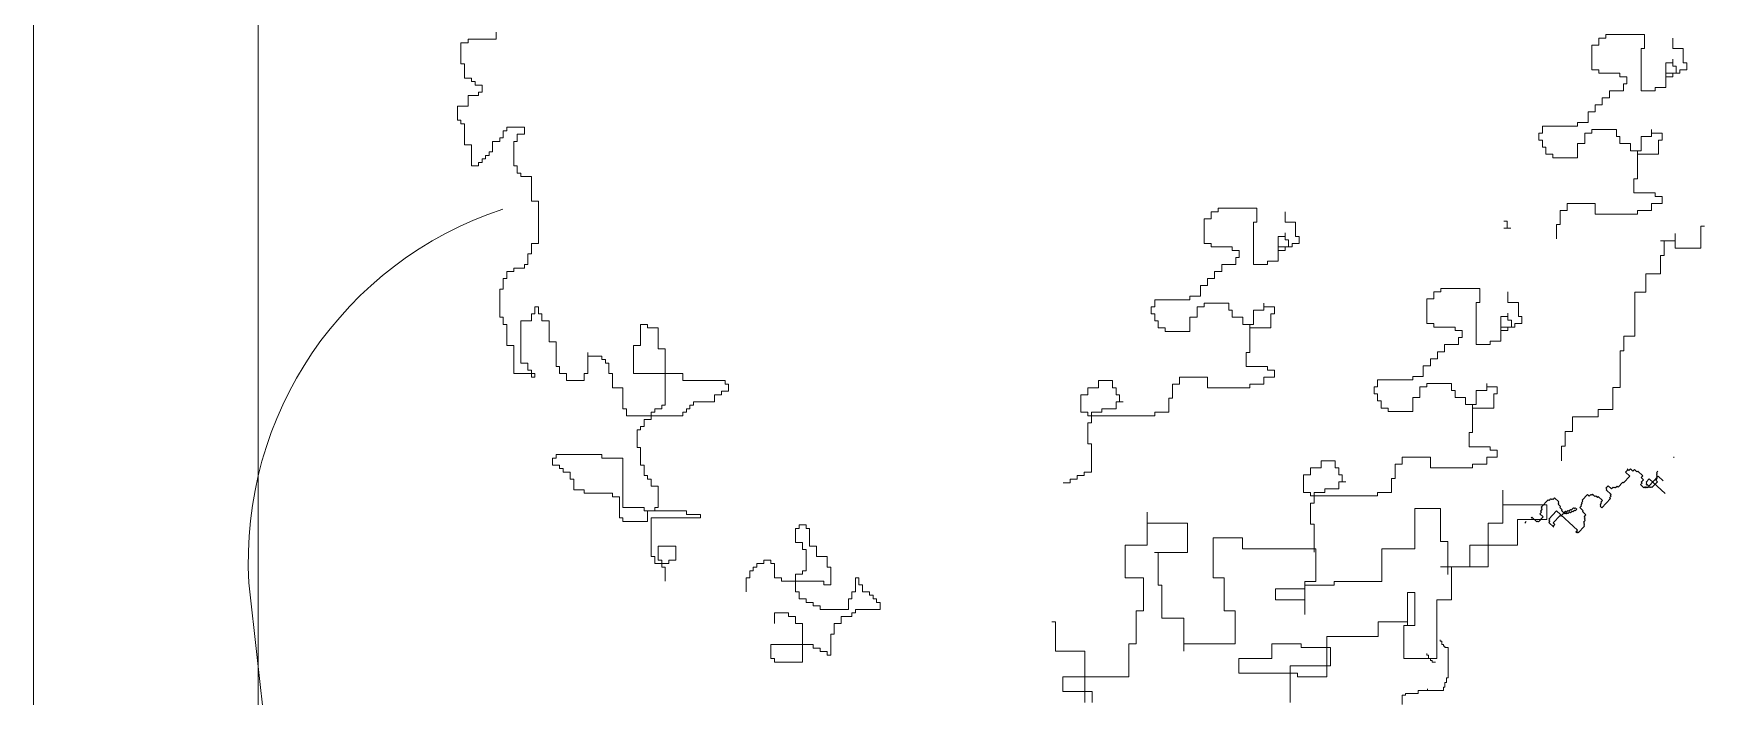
# Model space of a CAD drawing. Header units: millimetres. Extents: x 485872 to 486142, y -52344 to -52207.
# Drawn here: x 486102.0389 to 486102.4478, y -52326.6932 to -52326.531 of the extents above; entities that cross this region are included whole.
import ezdxf

# ---------------------------------------------------------------- set-up
doc = ezdxf.new("R2010")
doc.units = ezdxf.units.MM
doc.header["$LTSCALE"] = 15
doc.linetypes.add('DASHDOTX2', pattern=[50.8, 25.4, -12.7, 0, -12.7])
doc.layers.add('JJ2', color=3, linetype='Continuous')

# ---------------------------------------------------------------- blocks, each defined once
blk = doc.blocks.new('sf')
at = {"color": 84, "lineweight": 5}
for p, q in [((17592.56, 471762.09), (17592.56, 471771.94)), ((17592.56, 471771.94), (17595.85, 471771.94)), ((17595.85, 471773.59), (17609.01, 471773.59)), ((17595.85, 471771.94), (17595.85, 471773.59)), ((17609.01, 471773.59), (17609.01, 471776.87)), ((18123.85, 471774.16), (18123.85, 471770.87)), ((18127.14, 471774.16), (18123.85, 471774.16)), ((18127.14, 471775.8), (18127.14, 471774.16)), ((18145.23, 471775.8), (18127.14, 471775.8)), ((18145.23, 471769.23), (18145.23, 471775.8)), ((18158.39, 471774.16), (18158.39, 471769.23)), ((18120.56, 471770.87), (18120.56, 471759.37)), ((18123.85, 471770.87), (18120.56, 471770.87)), ((18143.59, 471749.51), (18143.59, 471769.23)), ((18143.59, 471769.23), (18145.23, 471769.23)), ((18158.39, 471769.23), (18163.32, 471769.23)), ((18158.39, 471764.3), (18158.39, 471761.01)), ((18158.39, 471762.65), (18158.39, 471764.3)), ((18163.32, 471769.23), (18163.32, 471762.65)), ((17594.21, 471762.09), (17592.56, 471762.09)), ((17594.21, 471755.51), (17594.21, 471762.09)), ((18120.56, 471759.37), (18123.85, 471759.37)), ((18123.85, 471759.37), (18123.85, 471757.72)), ((18123.85, 471757.72), (18133.72, 471757.72)), ((18133.72, 471757.72), (18133.72, 471756.08)), ((18155.1, 471762.65), (18158.39, 471762.65)), ((18155.1, 471756.08), (18155.1, 471762.65)), ((18155.1, 471757.72), (18155.1, 471751.15)), ((18160.03, 471757.72), (18155.1, 471757.72)), ((18158.39, 471761.01), (18160.03, 471761.01)), ((18158.39, 471757.72), (18158.39, 471756.08)), ((18161.67, 471757.72), (18158.39, 471757.72)), ((18160.03, 471761.01), (18160.03, 471757.72)), ((18161.67, 471759.37), (18161.67, 471757.72)), ((18164.96, 471759.37), (18161.67, 471759.37)), ((18163.32, 471762.65), (18164.96, 471762.65)), ((18164.96, 471762.65), (18164.96, 471759.37)), ((17597.5, 471755.51), (17594.21, 471755.51)), ((17597.5, 471753.87), (17597.5, 471755.51)), ((17599.14, 471753.87), (17597.5, 471753.87)), ((17599.14, 471752.23), (17599.14, 471753.87)), ((17602.43, 471752.23), (17599.14, 471752.23)), ((17600.78, 471747.3), (17600.78, 471748.94)), ((17600.78, 471748.94), (17602.43, 471748.94)), ((17602.43, 471748.94), (17602.43, 471752.23)), ((18128.79, 471749.51), (18128.79, 471746.22)), ((18135.36, 471749.51), (18128.79, 471749.51)), ((18133.72, 471756.08), (18137.01, 471756.08)), ((18135.36, 471752.79), (18135.36, 471749.51)), ((18137.01, 471752.79), (18135.36, 471752.79)), ((18137.01, 471756.08), (18137.01, 471752.79)), ((18150.16, 471749.51), (18143.59, 471749.51)), ((18150.16, 471751.15), (18150.16, 471749.51)), ((18155.1, 471751.15), (18150.16, 471751.15)), ((18158.39, 471756.08), (18155.1, 471756.08)), ((17590.92, 471735.8), (17590.92, 471742.37)), ((17590.92, 471742.37), (17595.85, 471742.37)), ((17595.85, 471747.3), (17600.78, 471747.3)), ((17595.85, 471742.37), (17595.85, 471747.3)), ((18122.21, 471742.94), (18122.21, 471739.65)), ((18125.5, 471742.94), (18122.21, 471742.94)), ((18125.5, 471746.22), (18125.5, 471742.94)), ((18128.79, 471746.22), (18125.5, 471746.22)), ((17592.56, 471735.8), (17590.92, 471735.8)), ((17592.56, 471734.15), (17592.56, 471735.8)), ((17594.21, 471734.15), (17592.56, 471734.15)), ((17594.21, 471724.29), (17594.21, 471734.15)), ((18097.54, 471733.08), (18097.54, 471729.79)), ((18113.99, 471733.08), (18097.54, 471733.08)), ((18113.99, 471734.72), (18113.99, 471733.08)), ((18118.92, 471734.72), (18113.99, 471734.72)), ((18118.92, 471739.65), (18118.92, 471734.72)), ((18122.21, 471739.65), (18118.92, 471739.65)), ((17610.65, 471725.94), (17607.36, 471725.94)), ((17607.36, 471725.94), (17607.36, 471721.01)), ((17612.3, 471727.58), (17610.65, 471727.58)), ((17610.65, 471727.58), (17610.65, 471725.94)), ((17613.94, 471730.87), (17612.3, 471730.87)), ((17612.3, 471730.87), (17612.3, 471727.58)), ((17622.16, 471732.51), (17613.94, 471732.51)), ((17613.94, 471732.51), (17613.94, 471730.87)), ((17617.23, 471714.44), (17617.23, 471725.94)), ((17617.23, 471725.94), (17618.87, 471725.94)), ((17618.87, 471725.94), (17618.87, 471729.22)), ((17618.87, 471729.22), (17622.16, 471729.22)), ((17622.16, 471729.22), (17622.16, 471732.51)), ((18095.9, 471729.79), (18095.9, 471726.5)), ((18097.54, 471729.79), (18095.9, 471729.79)), ((18095.9, 471726.5), (18097.54, 471726.5)), ((18097.54, 471726.5), (18097.54, 471723.22)), ((18117.27, 471729.79), (18120.56, 471729.79)), ((18117.27, 471724.86), (18117.27, 471729.79)), ((18120.56, 471731.43), (18132.07, 471731.43)), ((18120.56, 471729.79), (18120.56, 471731.43)), ((18132.07, 471731.43), (18132.07, 471728.15)), ((18132.07, 471728.15), (18133.72, 471728.15)), ((18133.72, 471728.15), (18133.72, 471724.86)), ((18143.59, 471728.15), (18143.59, 471721.58)), ((18148.52, 471728.15), (18143.59, 471728.15)), ((18148.52, 471731.43), (18148.52, 471728.15)), ((18148.52, 471729.79), (18148.52, 471731.43)), ((18153.45, 471729.79), (18148.52, 471729.79)), ((18151.81, 471726.5), (18153.45, 471726.5)), ((18151.81, 471719.93), (18151.81, 471726.5)), ((18153.45, 471726.5), (18153.45, 471729.79)), ((17597.5, 471724.29), (17594.21, 471724.29)), ((17597.5, 471714.44), (17597.5, 471724.29)), ((17604.07, 471717.72), (17602.43, 471717.72)), ((17602.43, 471717.72), (17602.43, 471716.08)), ((17605.72, 471719.36), (17604.07, 471719.36)), ((17604.07, 471719.36), (17604.07, 471717.72)), ((17607.36, 471721.01), (17605.72, 471721.01)), ((17605.72, 471721.01), (17605.72, 471719.36)), ((18097.54, 471723.22), (18099.19, 471723.22)), ((18099.19, 471723.22), (18099.19, 471719.93)), ((18099.19, 471719.93), (18102.47, 471719.93)), ((18102.47, 471719.93), (18102.47, 471718.29)), ((18102.47, 471718.29), (18113.99, 471718.29)), ((18113.99, 471724.86), (18117.27, 471724.86)), ((18113.99, 471718.29), (18113.99, 471724.86)), ((18133.72, 471724.86), (18138.65, 471724.86)), ((18138.65, 471724.86), (18138.65, 471721.58)), ((18138.65, 471721.58), (18141.94, 471721.58)), ((18141.94, 471721.58), (18141.94, 471708.43)), ((18143.59, 471721.58), (18141.94, 471721.58)), ((18141.94, 471721.58), (18141.94, 471719.93)), ((18141.94, 471719.93), (18151.81, 471719.93)), ((17600.78, 471714.44), (17597.5, 471714.44)), ((17602.43, 471716.08), (17600.78, 471716.08)), ((17600.78, 471716.08), (17600.78, 471714.44)), ((17618.87, 471714.44), (17617.23, 471714.44)), ((17618.87, 471711.15), (17618.87, 471714.44)), ((17620.52, 471711.15), (17618.87, 471711.15)), ((17620.52, 471709.51), (17620.52, 471711.15)), ((17625.45, 471709.51), (17620.52, 471709.51)), ((17625.45, 471698), (17625.45, 471709.51)), ((18140.3, 471708.43), (18140.3, 471701.86)), ((18141.94, 471708.43), (18140.3, 471708.43)), ((18140.3, 471701.86), (18150.16, 471701.86)), ((18150.16, 471701.86), (18150.16, 471700.22)), ((17628.74, 471698), (17625.45, 471698)), ((17628.74, 471678.29), (17628.74, 471698)), ((17964.21, 471694.72), (17946.12, 471694.72)), ((17946.12, 471694.72), (17946.12, 471693.07)), ((17964.21, 471688.15), (17964.21, 471694.72)), ((18109.05, 471696.93), (18109.05, 471693.64)), ((18122.21, 471696.93), (18109.05, 471696.93)), ((18122.21, 471692), (18122.21, 471696.93)), ((18148.52, 471696.93), (18148.52, 471693.64)), ((18153.45, 471696.93), (18148.52, 471696.93)), ((18150.16, 471700.22), (18153.45, 471700.22)), ((18153.45, 471700.22), (18153.45, 471696.93)), ((17942.83, 471689.79), (17939.54, 471689.79)), ((17939.54, 471689.79), (17939.54, 471678.29)), ((17946.12, 471693.07), (17942.83, 471693.07)), ((17942.83, 471693.07), (17942.83, 471689.79)), ((17962.57, 471688.15), (17964.21, 471688.15)), ((17962.57, 471668.43), (17962.57, 471688.15)), ((17977.37, 471693.07), (17977.37, 471688.15)), ((17977.37, 471688.15), (17982.3, 471688.15)), ((17982.3, 471688.15), (17982.3, 471681.57)), ((18079.45, 471688.71), (18081.1, 471688.71)), ((18081.1, 471688.71), (18081.1, 471685.43)), ((18104.12, 471687.07), (18104.12, 471680.5)), ((18105.76, 471687.07), (18104.12, 471687.07)), ((18109.05, 471693.64), (18105.76, 471693.64)), ((18105.76, 471693.64), (18105.76, 471687.07)), ((18141.94, 471692), (18122.21, 471692)), ((18141.94, 471693.64), (18141.94, 471692)), ((18148.52, 471693.64), (18141.94, 471693.64)), ((18171.55, 471676.03), (18171.55, 471686.29)), ((18171.55, 471686.29), (18173.26, 471686.29)), ((17625.45, 471678.29), (17628.74, 471678.29)), ((17625.45, 471673.36), (17625.45, 471678.29)), ((17939.54, 471678.29), (17942.83, 471678.29)), ((17942.83, 471678.29), (17942.83, 471676.64)), ((17974.08, 471675), (17974.08, 471681.57)), ((17974.08, 471681.57), (17977.37, 471681.57)), ((17977.37, 471681.57), (17977.37, 471683.22)), ((17977.37, 471683.22), (17977.37, 471679.93)), ((17977.37, 471679.93), (17979.01, 471679.93)), ((17979.01, 471679.93), (17979.01, 471676.64)), ((17983.94, 471678.29), (17980.66, 471678.29)), ((17980.66, 471678.29), (17980.66, 471676.64)), ((17982.3, 471681.57), (17983.94, 471681.57)), ((17983.94, 471681.57), (17983.94, 471678.29)), ((18082.74, 471685.43), (18079.45, 471685.43)), ((18081.1, 471685.43), (18082.74, 471685.43)), ((18154.43, 471679.45), (18152.72, 471679.45)), ((18152.72, 471679.45), (18159.57, 471679.45)), ((18154.43, 471672.61), (18154.43, 471679.45)), ((18159.57, 471679.45), (18159.57, 471682.87)), ((18159.57, 471682.87), (18159.57, 471676.03)), ((17623.81, 471668.43), (17623.81, 471673.36)), ((17623.81, 471673.36), (17625.45, 471673.36)), ((17942.83, 471676.64), (17952.7, 471676.64)), ((17952.7, 471676.64), (17952.7, 471675)), ((17952.7, 471675), (17955.99, 471675)), ((17955.99, 471671.71), (17954.34, 471671.71)), ((17954.34, 471671.71), (17954.34, 471668.43)), ((17955.99, 471675), (17955.99, 471671.71)), ((17979.01, 471676.64), (17974.08, 471676.64)), ((17974.08, 471676.64), (17974.08, 471670.07)), ((17977.37, 471675), (17974.08, 471675)), ((17980.66, 471676.64), (17977.37, 471676.64)), ((17977.37, 471676.64), (17977.37, 471675)), ((18152.72, 471664.05), (18152.72, 471672.61)), ((18152.72, 471672.61), (18154.43, 471672.61)), ((18159.57, 471676.03), (18171.55, 471676.03)), ((17613.94, 471661.86), (17613.94, 471665.14)), ((17613.94, 471665.14), (17617.23, 471665.14)), ((17617.23, 471665.14), (17617.23, 471666.78)), ((17617.23, 471666.78), (17622.16, 471666.78)), ((17622.16, 471666.78), (17622.16, 471668.43)), ((17622.16, 471668.43), (17623.81, 471668.43)), ((17947.77, 471665.14), (17944.48, 471665.14)), ((17944.48, 471665.14), (17944.48, 471661.86)), ((17954.34, 471668.43), (17947.77, 471668.43)), ((17947.77, 471668.43), (17947.77, 471665.14)), ((17969.14, 471668.43), (17962.57, 471668.43)), ((17974.08, 471670.07), (17969.14, 471670.07)), ((17969.14, 471670.07), (17969.14, 471668.43)), ((18145.87, 471655.5), (18145.87, 471664.05)), ((18145.87, 471664.05), (18152.72, 471664.05)), ((17610.65, 471643.78), (17610.65, 471656.93)), ((17610.65, 471656.93), (17612.3, 471656.93)), ((17612.3, 471656.93), (17612.3, 471661.86)), ((17612.3, 471661.86), (17613.94, 471661.86)), ((17941.19, 471658.57), (17937.9, 471658.57)), ((17937.9, 471658.57), (17937.9, 471653.64)), ((17944.48, 471661.86), (17941.19, 471661.86)), ((17941.19, 471661.86), (17941.19, 471658.57)), ((18050.16, 471655.65), (18046.87, 471655.65)), ((18046.87, 471655.65), (18046.87, 471652.37)), ((18068.25, 471657.3), (18050.16, 471657.3)), ((18050.16, 471657.3), (18050.16, 471655.65)), ((18068.25, 471650.72), (18068.25, 471657.3)), ((18081.4, 471655.65), (18081.4, 471650.72)), ((18140.73, 471634.97), (18140.73, 471655.5)), ((18140.73, 471655.5), (18145.87, 471655.5)), ((17628.74, 471648.71), (17627.1, 471648.71)), ((17627.1, 471648.71), (17627.1, 471645.42)), ((17628.74, 471645.42), (17628.74, 471648.71)), ((17916.52, 471648.71), (17914.88, 471648.71)), ((17914.88, 471648.71), (17914.88, 471645.42)), ((17932.97, 471652), (17916.52, 471652)), ((17916.52, 471652), (17916.52, 471648.71)), ((17937.9, 471653.64), (17932.97, 471653.64)), ((17932.97, 471653.64), (17932.97, 471652)), ((17936.25, 471643.78), (17936.25, 471648.71)), ((17936.25, 471648.71), (17939.54, 471648.71)), ((17939.54, 471648.71), (17939.54, 471650.35)), ((17939.54, 471650.35), (17951.05, 471650.35)), ((17951.05, 471650.35), (17951.05, 471647.07)), ((17951.05, 471647.07), (17952.7, 471647.07)), ((17952.7, 471647.07), (17952.7, 471643.78)), ((17967.5, 471647.07), (17962.57, 471647.07)), ((17962.57, 471647.07), (17962.57, 471640.49)), ((17967.5, 471648.71), (17967.5, 471650.35)), ((17967.5, 471650.35), (17967.5, 471647.07)), ((17972.43, 471648.71), (17967.5, 471648.71)), ((17972.43, 471645.42), (17972.43, 471648.71)), ((18046.87, 471652.37), (18043.58, 471652.37)), ((18043.58, 471652.37), (18043.58, 471640.86)), ((18066.6, 471650.72), (18068.25, 471650.72)), ((18066.6, 471631.01), (18066.6, 471650.72)), ((18081.4, 471650.72), (18086.33, 471650.72)), ((18086.33, 471650.72), (18086.33, 471644.15)), ((17612.3, 471643.78), (17610.65, 471643.78)), ((17612.3, 471640.49), (17612.3, 471643.78)), ((17613.94, 471640.49), (17612.3, 471640.49)), ((17613.94, 471630.64), (17613.94, 471640.49)), ((17625.45, 471642.14), (17620.52, 471642.14)), ((17620.52, 471642.14), (17620.52, 471622.42)), ((17627.1, 471645.42), (17625.45, 471645.42)), ((17625.45, 471645.42), (17625.45, 471642.14)), ((17630.39, 471645.42), (17628.74, 471645.42)), ((17630.39, 471642.14), (17630.39, 471645.42)), ((17633.67, 471642.14), (17630.39, 471642.14)), ((17633.67, 471632.28), (17633.67, 471642.14)), ((17679.72, 471640.49), (17676.43, 471640.49)), ((17676.43, 471640.49), (17676.43, 471630.64)), ((17679.72, 471638.85), (17679.72, 471640.49)), ((17914.88, 471645.42), (17916.52, 471645.42)), ((17916.52, 471645.42), (17916.52, 471642.14)), ((17916.52, 471642.14), (17918.17, 471642.14)), ((17918.17, 471642.14), (17918.17, 471638.85)), ((17932.97, 471637.21), (17932.97, 471643.78)), ((17932.97, 471643.78), (17936.25, 471643.78)), ((17952.7, 471643.78), (17957.63, 471643.78)), ((17957.63, 471643.78), (17957.63, 471640.49)), ((17957.63, 471640.49), (17960.92, 471640.49)), ((17960.92, 471640.49), (17960.92, 471638.85)), ((17962.57, 471640.49), (17960.92, 471640.49)), ((17960.92, 471640.49), (17960.92, 471627.35)), ((17970.79, 471638.85), (17970.79, 471645.42)), ((17970.79, 471645.42), (17972.43, 471645.42)), ((18043.58, 471640.86), (18046.87, 471640.86)), ((18046.87, 471640.86), (18046.87, 471639.22)), ((18046.87, 471639.22), (18056.73, 471639.22)), ((18056.73, 471639.22), (18056.73, 471637.58)), ((18078.11, 471637.58), (18078.11, 471644.15)), ((18078.11, 471644.15), (18081.4, 471644.15)), ((18083.05, 471639.22), (18078.11, 471639.22)), ((18078.11, 471639.22), (18078.11, 471632.65)), ((18081.4, 471644.15), (18081.4, 471645.79)), ((18081.4, 471645.79), (18081.4, 471642.51)), ((18081.4, 471642.51), (18083.05, 471642.51)), ((18084.69, 471639.22), (18081.4, 471639.22)), ((18081.4, 471639.22), (18081.4, 471637.58)), ((18083.05, 471642.51), (18083.05, 471639.22)), ((18087.98, 471640.86), (18084.69, 471640.86)), ((18084.69, 471640.86), (18084.69, 471639.22)), ((18086.33, 471644.15), (18087.98, 471644.15)), ((18087.98, 471644.15), (18087.98, 471640.86)), ((17636.96, 471632.28), (17633.67, 471632.28)), ((17636.96, 471620.78), (17636.96, 471632.28)), ((17684.65, 471638.85), (17679.72, 471638.85)), ((17684.65, 471628.99), (17684.65, 471638.85)), ((17918.17, 471638.85), (17921.45, 471638.85)), ((17921.45, 471638.85), (17921.45, 471637.21)), ((17921.45, 471637.21), (17932.97, 471637.21)), ((17960.92, 471638.85), (17970.79, 471638.85)), ((18056.73, 471637.58), (18060.02, 471637.58)), ((18060.02, 471634.29), (18058.38, 471634.29)), ((18058.38, 471634.29), (18058.38, 471631.01)), ((18060.02, 471637.58), (18060.02, 471634.29)), ((18078.11, 471632.65), (18073.18, 471632.65)), ((18073.18, 471632.65), (18073.18, 471631.01)), ((18081.4, 471637.58), (18078.11, 471637.58)), ((18135.6, 471628.13), (18135.6, 471634.97)), ((18135.6, 471634.97), (18140.73, 471634.97)), ((17617.23, 471630.64), (17613.94, 471630.64)), ((17617.23, 471617.49), (17617.23, 471630.64)), ((17651.76, 471625.71), (17651.76, 471627.35)), ((17651.76, 471627.35), (17651.76, 471617.49)), ((17658.34, 471625.71), (17651.76, 471625.71)), ((17658.34, 471624.06), (17658.34, 471625.71)), ((17659.99, 471624.06), (17658.34, 471624.06)), ((17659.99, 471622.42), (17659.99, 471624.06)), ((17676.43, 471630.64), (17673.14, 471630.64)), ((17673.14, 471630.64), (17673.14, 471617.49)), ((17687.94, 471628.99), (17684.65, 471628.99)), ((17687.94, 471602.7), (17687.94, 471628.99)), ((17960.92, 471627.35), (17959.28, 471627.35)), ((17959.28, 471627.35), (17959.28, 471620.78)), ((18048.51, 471624.43), (18045.22, 471624.43)), ((18045.22, 471624.43), (18045.22, 471621.15)), ((18051.8, 471627.72), (18048.51, 471627.72)), ((18048.51, 471627.72), (18048.51, 471624.43)), ((18058.38, 471631.01), (18051.8, 471631.01)), ((18051.8, 471631.01), (18051.8, 471627.72)), ((18073.18, 471631.01), (18066.6, 471631.01)), ((18133.88, 471628.13), (18135.6, 471628.13)), ((18133.88, 471611.02), (18133.88, 471628.13)), ((17627.1, 471617.49), (17617.23, 471617.49)), ((17620.52, 471622.42), (17623.81, 471622.42)), ((17623.81, 471622.42), (17623.81, 471619.13)), ((17623.81, 471619.13), (17625.45, 471619.13)), ((17625.45, 471619.13), (17625.45, 471615.85)), ((17625.45, 471615.85), (17627.1, 471615.85)), ((17627.1, 471615.85), (17627.1, 471617.49)), ((17638.61, 471620.78), (17636.96, 471620.78)), ((17638.61, 471617.49), (17638.61, 471620.78)), ((17641.9, 471617.49), (17638.61, 471617.49)), ((17641.9, 471614.21), (17641.9, 471617.49)), ((17651.76, 471617.49), (17650.12, 471617.49)), ((17650.12, 471617.49), (17650.12, 471614.21)), ((17661.63, 471622.42), (17659.99, 471622.42)), ((17661.63, 471617.49), (17661.63, 471622.42)), ((17663.27, 471617.49), (17661.63, 471617.49)), ((17663.27, 471610.92), (17663.27, 471617.49)), ((17673.14, 471617.49), (17696.16, 471617.49)), ((17696.16, 471617.49), (17696.16, 471614.21)), ((17941.19, 471615.85), (17928.03, 471615.85)), ((17928.03, 471615.85), (17928.03, 471612.56)), ((17941.19, 471610.92), (17941.19, 471615.85)), ((17959.28, 471620.78), (17969.14, 471620.78)), ((17972.43, 471615.85), (17967.5, 471615.85)), ((17967.5, 471615.85), (17967.5, 471612.56)), ((17969.14, 471620.78), (17969.14, 471619.13)), ((17969.14, 471619.13), (17972.43, 471619.13)), ((17972.43, 471619.13), (17972.43, 471615.85)), ((18041.93, 471616.22), (18037, 471616.22)), ((18037, 471616.22), (18037, 471614.57)), ((18045.22, 471621.15), (18041.93, 471621.15)), ((18041.93, 471621.15), (18041.93, 471616.22)), ((17650.12, 471614.21), (17641.9, 471614.21)), ((17668.21, 471610.92), (17663.27, 471610.92)), ((17668.21, 471601.06), (17668.21, 471610.92)), ((17696.16, 471614.21), (17715.9, 471614.21)), ((17717.54, 471609.28), (17714.25, 471609.28)), ((17714.25, 471609.28), (17714.25, 471607.63)), ((17715.9, 471614.21), (17715.9, 471612.56)), ((17715.9, 471612.56), (17717.54, 471612.56)), ((17717.54, 471612.56), (17717.54, 471609.28)), ((17885.28, 471607.63), (17885.28, 471610.92)), ((17885.28, 471610.92), (17890.21, 471610.92)), ((17890.21, 471610.92), (17890.21, 471614.21)), ((17890.21, 471614.21), (17896.79, 471614.21)), ((17896.79, 471614.21), (17896.79, 471610.92)), ((17896.79, 471610.92), (17898.43, 471610.92)), ((17898.43, 471610.92), (17898.43, 471607.63)), ((17924.74, 471612.56), (17924.74, 471605.99)), ((17928.03, 471612.56), (17924.74, 471612.56)), ((17960.92, 471610.92), (17941.19, 471610.92)), ((17967.5, 471612.56), (17960.92, 471612.56)), ((17960.92, 471612.56), (17960.92, 471610.92)), ((18020.56, 471611.29), (18018.91, 471611.29)), ((18018.91, 471611.29), (18018.91, 471608)), ((18018.91, 471608), (18020.56, 471608)), ((18037, 471614.57), (18020.56, 471614.57)), ((18020.56, 471614.57), (18020.56, 471611.29)), ((18020.56, 471608), (18020.56, 471604.72)), ((18040.29, 471606.36), (18040.29, 471611.29)), ((18040.29, 471611.29), (18043.58, 471611.29)), ((18043.58, 471611.29), (18043.58, 471612.93)), ((18043.58, 471612.93), (18055.09, 471612.93)), ((18055.09, 471612.93), (18055.09, 471609.65)), ((18055.09, 471609.65), (18056.73, 471609.65)), ((18056.73, 471609.65), (18056.73, 471606.36)), ((18071.53, 471609.65), (18066.6, 471609.65)), ((18066.6, 471609.65), (18066.6, 471603.07)), ((18071.53, 471611.29), (18071.53, 471612.93)), ((18071.53, 471612.93), (18071.53, 471609.65)), ((18076.47, 471611.29), (18071.53, 471611.29)), ((18074.82, 471601.43), (18074.82, 471608)), ((18074.82, 471608), (18076.47, 471608)), ((18076.47, 471608), (18076.47, 471611.29)), ((18130.46, 471611.02), (18133.88, 471611.02)), ((18130.46, 471600.76), (18130.46, 471611.02)), ((17669.85, 471601.06), (17668.21, 471601.06)), ((17669.85, 471597.77), (17669.85, 471601.06)), ((17683.01, 471601.06), (17686.3, 471601.06)), ((17683.01, 471599.42), (17683.01, 471601.06)), ((17686.3, 471602.7), (17687.94, 471602.7)), ((17686.3, 471601.06), (17686.3, 471602.7)), ((17699.45, 471601.06), (17697.81, 471601.06)), ((17697.81, 471601.06), (17697.81, 471599.42)), ((17701.1, 471602.7), (17699.45, 471602.7)), ((17699.45, 471602.7), (17699.45, 471601.06)), ((17710.96, 471604.35), (17701.1, 471604.35)), ((17701.1, 471604.35), (17701.1, 471602.7)), ((17710.96, 471607.63), (17710.96, 471604.35)), ((17714.25, 471607.63), (17710.96, 471607.63)), ((17881.99, 471607.63), (17885.28, 471607.63)), ((17881.99, 471599.42), (17881.99, 471607.63)), ((17898.43, 471601.06), (17891.85, 471601.06)), ((17891.85, 471601.06), (17891.85, 471599.42)), ((17898.43, 471607.63), (17900.08, 471607.63)), ((17901.72, 471604.35), (17898.43, 471604.35)), ((17898.43, 471604.35), (17898.43, 471601.06)), ((17900.08, 471607.63), (17900.08, 471604.35)), ((17900.08, 471604.35), (17901.72, 471604.35)), ((17924.74, 471605.99), (17923.1, 471605.99)), ((17923.1, 471605.99), (17923.1, 471599.42)), ((18020.56, 471604.72), (18022.2, 471604.72)), ((18022.2, 471604.72), (18022.2, 471601.43)), ((18022.2, 471601.43), (18025.49, 471601.43)), ((18025.49, 471601.43), (18025.49, 471599.79)), ((18037, 471599.79), (18037, 471606.36)), ((18037, 471606.36), (18040.29, 471606.36)), ((18056.73, 471606.36), (18061.67, 471606.36)), ((18061.67, 471606.36), (18061.67, 471603.07)), ((18061.67, 471603.07), (18064.96, 471603.07)), ((18064.96, 471603.07), (18064.96, 471601.43)), ((18066.6, 471603.07), (18064.96, 471603.07)), ((18064.96, 471603.07), (18064.96, 471589.93)), ((18064.96, 471601.43), (18074.82, 471601.43)), ((18123.61, 471597.33), (18123.61, 471600.76)), ((18123.61, 471600.76), (18130.46, 471600.76)), ((17696.16, 471597.77), (17669.85, 471597.77)), ((17676.43, 471591.2), (17676.43, 471592.84)), ((17676.43, 471592.84), (17678.07, 471592.84)), ((17678.07, 471592.84), (17678.07, 471596.13)), ((17678.07, 471596.13), (17681.36, 471596.13)), ((17681.36, 471596.13), (17681.36, 471599.42)), ((17681.36, 471599.42), (17683.01, 471599.42)), ((17697.81, 471599.42), (17696.16, 471599.42)), ((17696.16, 471599.42), (17696.16, 471597.77)), ((17885.28, 471599.42), (17881.99, 471599.42)), ((17885.28, 471597.77), (17885.28, 471599.42)), ((17916.52, 471597.77), (17885.28, 471597.77)), ((17886.92, 471594.49), (17885.28, 471594.49)), ((17885.28, 471594.49), (17885.28, 471584.63)), ((17891.85, 471599.42), (17886.92, 471599.42)), ((17886.92, 471599.42), (17886.92, 471594.49)), ((17923.1, 471599.42), (17916.52, 471599.42)), ((17916.52, 471599.42), (17916.52, 471597.77)), ((18025.49, 471599.79), (18037, 471599.79)), ((18111.63, 471590.49), (18111.63, 471597.33)), ((18111.63, 471597.33), (18123.61, 471597.33)), ((17674.79, 471582.99), (17674.79, 471591.2)), ((17674.79, 471591.2), (17676.43, 471591.2)), ((17885.28, 471584.63), (17886.92, 471584.63)), ((17886.92, 471584.63), (17886.92, 471571.48)), ((18064.96, 471589.93), (18063.31, 471589.93)), ((18063.31, 471589.93), (18063.31, 471583.36)), ((18108.2, 471583.65), (18108.2, 471590.49)), ((18108.2, 471590.49), (18111.63, 471590.49)), ((17636.96, 471578.06), (17635.32, 471578.06)), ((17635.32, 471578.06), (17635.32, 471574.77)), ((17658.34, 471579.7), (17636.96, 471579.7)), ((17636.96, 471579.7), (17636.96, 471578.06)), ((17658.34, 471578.06), (17658.34, 471579.7)), ((17668.21, 471578.06), (17658.34, 471578.06)), ((17668.21, 471555.05), (17668.21, 471578.06)), ((17676.43, 471582.99), (17674.79, 471582.99)), ((17676.43, 471574.77), (17676.43, 471582.99)), ((17994.24, 471573.5), (17994.24, 471576.78)), ((17994.24, 471576.78), (18000.82, 471576.78)), ((18000.82, 471576.78), (18000.82, 471573.5)), ((18045.22, 471578.43), (18032.07, 471578.43)), ((18032.07, 471578.43), (18032.07, 471575.14)), ((18045.22, 471573.5), (18045.22, 471578.43)), ((18063.31, 471583.36), (18073.18, 471583.36)), ((18076.47, 471578.43), (18071.53, 471578.43)), ((18071.53, 471578.43), (18071.53, 471575.14)), ((18073.18, 471583.36), (18073.18, 471581.71)), ((18073.18, 471581.71), (18076.47, 471581.71)), ((18076.47, 471581.71), (18076.47, 471578.43)), ((18106.49, 471576.81), (18106.49, 471583.65)), ((18106.49, 471583.65), (18108.2, 471583.65)), ((18158.84, 471578.69), (18158.84, 471578.15)), ((17635.32, 471574.77), (17638.61, 471574.77)), ((17638.61, 471574.77), (17638.61, 471573.13)), ((17638.61, 471573.13), (17640.25, 471573.13)), ((17640.25, 471573.13), (17640.25, 471571.48)), ((17640.25, 471571.48), (17643.54, 471571.48)), ((17643.54, 471571.48), (17643.54, 471568.2)), ((17678.07, 471574.77), (17676.43, 471574.77)), ((17678.07, 471569.84), (17678.07, 471574.77)), ((17679.72, 471569.84), (17678.07, 471569.84)), ((17679.72, 471568.2), (17679.72, 471569.84)), ((17883.63, 471569.84), (17880.34, 471569.84)), ((17880.34, 471569.84), (17880.34, 471568.2)), ((17886.92, 471571.48), (17883.63, 471571.48)), ((17883.63, 471571.48), (17883.63, 471569.84)), ((17986.02, 471570.21), (17989.31, 471570.21)), ((17986.02, 471562), (17986.02, 471570.21)), ((17989.31, 471570.21), (17989.31, 471573.5)), ((17989.31, 471573.5), (17994.24, 471573.5)), ((18000.82, 471573.5), (18002.47, 471573.5)), ((18002.47, 471573.5), (18002.47, 471570.21)), ((18002.47, 471570.21), (18004.11, 471570.21)), ((18004.11, 471570.21), (18004.11, 471566.92)), ((18028.78, 471575.14), (18028.78, 471568.57)), ((18032.07, 471575.14), (18028.78, 471575.14)), ((18064.96, 471573.5), (18045.22, 471573.5)), ((18071.53, 471575.14), (18064.96, 471575.14)), ((18064.96, 471575.14), (18064.96, 471573.5)), ((18135.43, 471566.51), (18138.35, 471569.62)), ((18136.41, 471571.44), (18137.5, 471572.61)), ((18138.35, 471569.62), (18136.41, 471571.44)), ((18137.12, 471572.97), (18137.89, 471572.24)), ((18137.5, 471572.61), (18137.12, 471572.97)), ((18137.89, 471572.24), (18138.62, 471573.02)), ((18138.62, 471573.02), (18139.79, 471571.93)), ((18139.79, 471571.93), (18140.52, 471572.7)), ((18140.52, 471572.7), (18141.68, 471571.61)), ((18141.68, 471571.61), (18142.04, 471572)), ((18142.04, 471572), (18144.37, 471569.81)), ((18144.37, 471569.81), (18143.65, 471569.04)), ((18143.65, 471569.04), (18144.81, 471567.94)), ((18151.54, 471569.67), (18147.16, 471565.01)), ((18150.74, 471571.15), (18151.47, 471571.93)), ((18151.13, 471570.79), (18150.74, 471571.15)), ((18150.76, 471570.4), (18151.13, 471570.79)), ((18151.15, 471570.03), (18150.76, 471570.4)), ((18150.79, 471569.64), (18151.15, 471570.03)), ((18151.17, 471569.28), (18150.79, 471569.64)), ((18150.81, 471568.89), (18151.17, 471569.28)), ((18153.87, 471567.48), (18151.54, 471569.67)), ((17643.54, 471568.2), (17645.19, 471568.2)), ((17645.19, 471568.2), (17645.19, 471563.27)), ((17645.19, 471563.27), (17650.12, 471563.27)), ((17650.12, 471563.27), (17650.12, 471561.63)), ((17650.12, 471561.63), (17663.27, 471561.63)), ((17663.27, 471561.63), (17663.27, 471559.98)), ((17681.36, 471568.2), (17679.72, 471568.2)), ((17681.36, 471564.91), (17681.36, 471568.2)), ((17684.65, 471564.91), (17681.36, 471564.91)), ((17684.65, 471555.05), (17684.65, 471564.91)), ((17877.05, 471566.56), (17873.77, 471566.56)), ((17880.34, 471568.2), (17877.05, 471568.2)), ((17877.05, 471568.2), (17877.05, 471566.56)), ((17989.31, 471562), (17986.02, 471562)), ((17989.31, 471560.35), (17989.31, 471562)), ((17995.89, 471562), (17990.96, 471562)), ((17990.96, 471562), (17990.96, 471557.07)), ((18002.47, 471563.64), (17995.89, 471563.64)), ((17995.89, 471563.64), (17995.89, 471562)), ((18005.76, 471566.92), (18002.47, 471566.92)), ((18002.47, 471566.92), (18002.47, 471563.64)), ((18004.11, 471566.92), (18005.76, 471566.92)), ((18027.13, 471562), (18020.56, 471562)), ((18020.56, 471562), (18020.56, 471560.35)), ((18028.78, 471568.57), (18027.13, 471568.57)), ((18027.13, 471568.57), (18027.13, 471562)), ((18079.1, 471556.28), (18079.1, 471563.12)), ((18079.1, 471563.12), (18079.1, 471547.72)), ((18120.54, 471560.76), (18120.91, 471561.14)), ((18120.91, 471561.14), (18122.07, 471560.05)), ((18127.22, 471563.99), (18128.32, 471565.15)), ((18127.61, 471563.62), (18127.22, 471563.99)), ((18127.25, 471563.23), (18127.61, 471563.62)), ((18129.58, 471561.05), (18127.25, 471563.23)), ((18128.32, 471565.15), (18129.87, 471563.69)), ((18129.87, 471563.69), (18130.6, 471564.47)), ((18130.6, 471564.47), (18130.99, 471564.11)), ((18130.99, 471564.11), (18131.35, 471564.5)), ((18131.35, 471564.5), (18131.74, 471564.13)), ((18131.74, 471564.13), (18132.47, 471564.91)), ((18132.47, 471564.91), (18132.86, 471564.54)), ((18132.86, 471564.54), (18135.05, 471566.88)), ((18135.05, 471566.88), (18135.43, 471566.51)), ((18144.1, 471566.41), (18143.38, 471565.64)), ((18143.38, 471565.64), (18144.93, 471564.18)), ((18144.81, 471567.94), (18143.72, 471566.78)), ((18143.72, 471566.78), (18144.1, 471566.41)), ((18144.93, 471564.18), (18145.29, 471564.57)), ((18145.29, 471564.57), (18145.68, 471564.2)), ((18145.68, 471564.2), (18146.05, 471564.59)), ((18145.97, 471566.85), (18147.43, 471568.41)), ((18146.36, 471566.49), (18145.97, 471566.85)), ((18146, 471566.1), (18146.36, 471566.49)), ((18146.39, 471565.73), (18146, 471566.1)), ((18146.02, 471565.35), (18146.39, 471565.73)), ((18146.39, 471565.73), (18146.02, 471565.35)), ((18146.05, 471564.59), (18146.43, 471564.23)), ((18147.16, 471565.01), (18146.39, 471565.73)), ((18146.43, 471564.23), (18146.8, 471564.62)), ((18146.8, 471564.62), (18147.19, 471564.25)), ((18147.19, 471564.25), (18147.55, 471564.64)), ((18147.43, 471568.41), (18154.81, 471561.48)), ((18147.55, 471564.64), (18147.94, 471564.28)), ((18147.94, 471564.28), (18148.3, 471564.67)), ((18148.3, 471564.67), (18148.69, 471564.3)), ((18148.69, 471564.3), (18151.24, 471567.02)), ((18150.47, 471567.75), (18151.2, 471568.53)), ((18151.24, 471567.02), (18150.47, 471567.75)), ((18151.2, 471568.53), (18150.81, 471568.89)), ((17663.27, 471559.98), (17666.56, 471559.98)), ((17666.56, 471559.98), (17666.56, 471550.12)), ((17678.07, 471555.05), (17668.21, 471555.05)), ((17678.07, 471553.41), (17678.07, 471555.05)), ((17697.81, 471553.41), (17678.07, 471553.41)), ((17679.72, 471548.48), (17679.72, 471553.41)), ((17679.72, 471553.41), (17683.01, 471553.41)), ((17683.01, 471553.41), (17683.01, 471555.05)), ((17683.01, 471555.05), (17684.65, 471555.05)), ((17697.81, 471551.77), (17697.81, 471553.41)), ((18020.56, 471560.35), (17989.31, 471560.35)), ((17990.96, 471557.07), (17989.31, 471557.07)), ((17989.31, 471557.07), (17989.31, 471547.21)), ((18038.01, 471554.57), (18038.01, 471535.75)), ((18049.99, 471554.57), (18038.01, 471554.57)), ((18049.99, 471539.17), (18049.99, 471554.57)), ((18099.64, 471556.28), (18079.1, 471556.28)), ((18096.67, 471553.2), (18097.4, 471553.98)), ((18096.98, 471555.1), (18100.26, 471558.59)), ((18097.37, 471554.73), (18096.98, 471555.1)), ((18097.01, 471554.34), (18097.37, 471554.73)), ((18097.4, 471553.98), (18097.01, 471554.34)), ((18099.64, 471549.43), (18099.64, 471556.28)), ((18100.26, 471558.59), (18100.65, 471558.23)), ((18100.55, 471549.56), (18104.19, 471553.45)), ((18100.65, 471558.23), (18101.38, 471559.01)), ((18101.38, 471559.01), (18101.77, 471558.64)), ((18101.77, 471558.64), (18102.13, 471559.03)), ((18102.13, 471559.03), (18102.52, 471558.67)), ((18102.52, 471558.67), (18103.25, 471559.44)), ((18103.25, 471559.44), (18105.19, 471557.62)), ((18104.19, 471553.45), (18113.9, 471544.34)), ((18105.19, 471557.62), (18104.83, 471557.23)), ((18104.83, 471557.23), (18105.22, 471556.87)), ((18105.22, 471556.87), (18104.85, 471556.48)), ((18104.85, 471556.48), (18106.02, 471555.39)), ((18106.02, 471555.39), (18105.65, 471555)), ((18105.65, 471555), (18106.82, 471553.91)), ((18106.82, 471553.91), (18106.45, 471553.52)), ((18106.45, 471553.52), (18108.01, 471552.06)), ((18109.46, 471553.62), (18108.74, 471552.84)), ((18109.85, 471553.25), (18109.46, 471553.62)), ((18110.58, 471554.03), (18109.85, 471553.25)), ((18110.97, 471553.66), (18110.58, 471554.03)), ((18112.06, 471554.83), (18110.97, 471553.66)), ((18111.75, 471552.94), (18112.48, 471553.71)), ((18112.45, 471554.47), (18112.06, 471554.83)), ((18112.82, 471554.85), (18112.45, 471554.47)), ((18112.48, 471553.71), (18112.86, 471553.35)), ((18113.59, 471554.13), (18112.82, 471554.85)), ((18112.86, 471553.35), (18113.59, 471554.13)), ((18115.08, 471554.93), (18115.8, 471555.7)), ((18116.63, 471553.47), (18115.08, 471554.93)), ((18115.42, 471556.07), (18116.15, 471556.85)), ((18115.8, 471555.7), (18115.42, 471556.07)), ((18115.76, 471557.21), (18116.49, 471557.99)), ((18116.15, 471556.85), (18115.76, 471557.21)), ((18116.1, 471558.35), (18118.65, 471561.07)), ((18116.49, 471557.99), (18116.1, 471558.35)), ((18116.26, 471553.08), (18116.63, 471553.47)), ((18118.65, 471561.07), (18119.43, 471560.34)), ((18119.43, 471560.34), (18120.16, 471561.12)), ((18120.16, 471561.12), (18120.54, 471560.76)), ((18122.07, 471560.05), (18122.44, 471560.44)), ((18122.44, 471560.44), (18123.21, 471559.71)), ((18123.21, 471559.71), (18123.58, 471560.1)), ((18123.58, 471560.1), (18125.52, 471558.28)), ((18125.18, 471557.14), (18124.45, 471556.36)), ((18124.45, 471556.36), (18124.84, 471556)), ((18124.84, 471556), (18124.47, 471555.61)), ((18124.47, 471555.61), (18125.25, 471554.88)), ((18125.52, 471558.28), (18124.79, 471557.5)), ((18124.79, 471557.5), (18125.18, 471557.14)), ((18125.25, 471554.88), (18129.26, 471559.15)), ((18128.87, 471559.52), (18129.6, 471560.29)), ((18129.26, 471559.15), (18128.87, 471559.52)), ((18129.21, 471560.66), (18129.58, 471561.05)), ((18129.6, 471560.29), (18129.21, 471560.66)), ((17666.56, 471550.12), (17668.21, 471550.12)), ((17668.21, 471550.12), (17668.21, 471548.48)), ((17668.21, 471548.48), (17679.72, 471548.48)), ((17681.36, 471532.05), (17681.36, 471550.12)), ((17681.36, 471550.12), (17704.39, 471550.12)), ((17704.39, 471551.77), (17697.81, 471551.77)), ((17704.39, 471550.12), (17704.39, 471551.77)), ((17750.43, 471546.84), (17750.43, 471545.19)), ((17753.72, 471546.84), (17750.43, 471546.84)), ((17753.72, 471545.19), (17753.72, 471546.84)), ((17913.02, 471552.86), (17913.02, 471537.46)), ((17913.02, 471547.72), (17913.02, 471552.86)), ((17931.86, 471547.72), (17913.02, 471547.72)), ((17931.86, 471534.04), (17931.86, 471547.72)), ((17989.31, 471547.21), (17990.96, 471547.21)), ((17990.96, 471547.21), (17990.96, 471534.06)), ((18072.25, 471547.72), (18072.25, 471527.2)), ((18079.1, 471547.72), (18072.25, 471547.72)), ((18085.95, 471537.46), (18085.95, 471549.43)), ((18085.95, 471549.43), (18099.64, 471549.43)), ((18089.3, 471547.69), (18090.03, 471548.47)), ((18092.24, 471550.05), (18092.61, 471550.43)), ((18092.61, 471550.43), (18094.94, 471548.25)), ((18094.94, 471548.25), (18095.3, 471548.64)), ((18095.3, 471548.64), (18095.69, 471548.27)), ((18095.69, 471548.27), (18097.88, 471550.6)), ((18096.33, 471552.06), (18097.05, 471552.84)), ((18097.88, 471550.6), (18096.33, 471552.06)), ((18097.05, 471552.84), (18096.67, 471553.2)), ((18100.94, 471549.2), (18100.55, 471549.56)), ((18100.57, 471548.81), (18100.94, 471549.2)), ((18100.96, 471548.44), (18100.57, 471548.81)), ((18100.6, 471548.05), (18100.96, 471548.44)), ((18102.93, 471545.87), (18100.6, 471548.05)), ((18105.77, 471551.24), (18102.49, 471547.74)), ((18102.49, 471547.74), (18103.27, 471547.01)), ((18103.27, 471547.01), (18102.54, 471546.23)), ((18102.54, 471546.23), (18102.93, 471545.87)), ((18106.16, 471550.87), (18105.77, 471551.24)), ((18108.35, 471553.2), (18106.16, 471550.87)), ((18108.01, 471552.06), (18108.37, 471552.45)), ((18108.74, 471552.84), (18108.35, 471553.2)), ((18108.37, 471552.45), (18108.76, 471552.09)), ((18108.76, 471552.09), (18109.12, 471552.47)), ((18109.12, 471552.47), (18109.51, 471552.11)), ((18109.51, 471552.11), (18110.24, 471552.89)), ((18110.24, 471552.89), (18110.63, 471552.52)), ((18110.63, 471552.52), (18111.36, 471553.3)), ((18111.36, 471553.3), (18111.75, 471552.94)), ((18114.31, 471543.22), (18117.23, 471546.33)), ((18117.82, 471551.62), (18116.26, 471553.08)), ((18116.79, 471548.2), (18117.52, 471548.98)), ((18117.18, 471547.84), (18116.79, 471548.2)), ((18116.82, 471547.45), (18117.18, 471547.84)), ((18117.21, 471547.08), (18116.82, 471547.45)), ((18116.84, 471546.69), (18117.21, 471547.08)), ((18117.23, 471546.33), (18116.84, 471546.69)), ((18117.09, 471550.85), (18117.82, 471551.62)), ((18117.48, 471550.48), (18117.09, 471550.85)), ((18117.11, 471550.09), (18117.48, 471550.48)), ((18117.5, 471549.73), (18117.11, 471550.09)), ((18117.13, 471549.34), (18117.5, 471549.73)), ((18117.52, 471548.98), (18117.13, 471549.34)), ((17748.79, 471545.19), (17748.79, 471538.62)), ((17750.43, 471545.19), (17748.79, 471545.19)), ((17748.79, 471538.62), (17752.08, 471538.62)), ((17752.08, 471538.62), (17752.08, 471535.34)), ((17755.36, 471545.19), (17753.72, 471545.19)), ((17755.36, 471536.98), (17755.36, 471545.19)), ((17957.54, 471540.88), (17943.84, 471540.88)), ((17943.84, 471540.88), (17943.84, 471522.06)), ((17957.54, 471535.75), (17957.54, 471540.88)), ((18053.42, 471539.17), (18049.99, 471539.17)), ((18053.42, 471523.77), (18053.42, 471539.17)), ((18113.9, 471544.34), (18113.17, 471543.56)), ((18113.17, 471543.56), (18113.56, 471543.2)), ((18113.56, 471543.2), (18113.92, 471543.59)), ((18113.92, 471543.59), (18114.31, 471543.22)), ((17683.01, 471532.05), (17681.36, 471532.05)), ((17683.01, 471528.76), (17683.01, 471532.05)), ((17684.65, 471530.41), (17684.65, 471536.98)), ((17684.65, 471536.98), (17692.87, 471536.98)), ((17686.3, 471530.41), (17684.65, 471530.41)), ((17686.3, 471527.12), (17686.3, 471530.41)), ((17692.87, 471530.41), (17689.59, 471530.41)), ((17689.59, 471530.41), (17689.59, 471528.76)), ((17692.87, 471536.98), (17692.87, 471530.41)), ((17733.99, 471530.41), (17737.28, 471530.41)), ((17733.99, 471528.76), (17733.99, 471530.41)), ((17737.28, 471530.41), (17737.28, 471528.76)), ((17752.08, 471535.34), (17753.72, 471535.34)), ((17753.72, 471535.34), (17753.72, 471525.48)), ((17758.65, 471536.98), (17755.36, 471536.98)), ((17758.65, 471532.05), (17758.65, 471536.98)), ((17763.59, 471532.05), (17758.65, 471532.05)), ((17763.59, 471527.12), (17763.59, 471532.05)), ((17913.02, 471537.46), (17902.75, 471537.46)), ((17902.75, 471537.46), (17902.75, 471522.06)), ((17918.16, 471534.04), (17916.45, 471534.04)), ((17916.45, 471534.04), (17931.86, 471534.04)), ((17918.16, 471518.64), (17918.16, 471534.04)), ((17991.78, 471535.75), (17957.54, 471535.75)), ((17991.78, 471520.35), (17991.78, 471535.75)), ((18038.01, 471535.75), (18022.6, 471535.75)), ((18022.6, 471535.75), (18022.6, 471520.35)), ((18063.69, 471527.2), (18063.69, 471537.46)), ((18063.69, 471537.46), (18085.95, 471537.46)), ((17689.59, 471528.76), (17683.01, 471528.76)), ((17687.94, 471527.12), (17686.3, 471527.12)), ((17687.94, 471520.55), (17687.94, 471527.12)), ((17725.76, 471522.19), (17727.41, 471522.19)), ((17725.76, 471515.62), (17725.76, 471522.19)), ((17727.41, 471525.48), (17729.05, 471525.48)), ((17727.41, 471522.19), (17727.41, 471525.48)), ((17729.05, 471527.12), (17730.7, 471527.12)), ((17729.05, 471525.48), (17729.05, 471527.12)), ((17730.7, 471528.76), (17733.99, 471528.76)), ((17730.7, 471527.12), (17730.7, 471528.76)), ((17737.28, 471528.76), (17738.92, 471528.76)), ((17738.92, 471528.76), (17738.92, 471522.19)), ((17738.92, 471522.19), (17742.21, 471522.19)), ((17742.21, 471522.19), (17742.21, 471520.55)), ((17748.79, 471523.83), (17748.79, 471515.62)), ((17752.08, 471523.83), (17748.79, 471523.83)), ((17752.08, 471525.48), (17752.08, 471523.83)), ((17753.72, 471525.48), (17752.08, 471525.48)), ((17765.23, 471527.12), (17763.59, 471527.12)), ((17765.23, 471518.9), (17765.23, 471527.12)), ((17776.74, 471522.19), (17778.39, 471522.19)), ((17776.74, 471515.62), (17776.74, 471522.19)), ((17778.39, 471522.19), (17778.39, 471518.9)), ((18055.13, 471527.2), (18049.99, 471527.2)), ((18049.99, 471527.2), (18063.69, 471527.2)), ((18072.25, 471527.2), (18053.42, 471527.2)), ((18053.42, 471527.2), (18053.42, 471523.77)), ((18055.13, 471511.8), (18055.13, 471527.2)), ((17742.21, 471520.55), (17761.94, 471520.55)), ((17748.79, 471515.62), (17750.43, 471515.62)), ((17750.43, 471515.62), (17750.43, 471512.33)), ((17761.94, 471520.55), (17761.94, 471518.9)), ((17761.94, 471518.9), (17765.23, 471518.9)), ((17775.1, 471515.62), (17776.74, 471515.62)), ((17775.1, 471512.33), (17775.1, 471515.62)), ((17778.39, 471518.9), (17780.03, 471518.9)), ((17780.03, 471518.9), (17780.03, 471515.62)), ((17780.03, 471515.62), (17783.32, 471515.62)), ((17783.32, 471515.62), (17783.32, 471513.98)), ((17902.75, 471522.06), (17911.31, 471522.06)), ((17911.31, 471522.06), (17911.31, 471506.67)), ((17919.87, 471518.64), (17918.16, 471518.64)), ((17919.87, 471503.25), (17919.87, 471518.64)), ((17943.84, 471522.06), (17948.98, 471522.06)), ((17948.98, 471522.06), (17948.98, 471506.67)), ((17986.64, 471516.93), (17972.95, 471516.93)), ((17972.95, 471516.93), (17972.95, 471511.8)), ((17986.64, 471504.96), (17986.64, 471520.35)), ((17986.64, 471520.35), (17991.78, 471520.35)), ((18000.34, 471518.64), (17986.64, 471518.64)), ((17986.64, 471518.64), (17986.64, 471516.93)), ((18022.6, 471520.35), (18000.34, 471520.35)), ((18000.34, 471520.35), (18000.34, 471518.64)), ((18034.58, 471515.22), (18038.01, 471515.22)), ((18034.58, 471499.82), (18034.58, 471515.22)), ((18038.01, 471515.22), (18038.01, 471499.82)), ((17750.43, 471512.33), (17753.72, 471512.33)), ((17753.72, 471512.33), (17753.72, 471510.69)), ((17753.72, 471510.69), (17757.01, 471510.69)), ((17757.01, 471510.69), (17757.01, 471509.05)), ((17757.01, 471509.05), (17760.3, 471509.05)), ((17760.3, 471509.05), (17760.3, 471507.4)), ((17760.3, 471507.4), (17773.45, 471507.4)), ((17773.45, 471512.33), (17775.1, 471512.33)), ((17773.45, 471507.4), (17773.45, 471512.33)), ((17776.74, 471507.4), (17776.74, 471505.76)), ((17788.25, 471507.4), (17776.74, 471507.4)), ((17783.32, 471513.98), (17784.96, 471513.98)), ((17784.96, 471513.98), (17784.96, 471512.33)), ((17784.96, 471512.33), (17786.61, 471512.33)), ((17786.61, 471512.33), (17786.61, 471510.69)), ((17786.61, 471510.69), (17788.25, 471510.69)), ((17788.25, 471510.69), (17788.25, 471507.4)), ((17911.31, 471506.67), (17907.89, 471506.67)), ((17907.89, 471506.67), (17907.89, 471491.27)), ((17948.98, 471506.67), (17954.11, 471506.67)), ((17954.11, 471506.67), (17954.11, 471491.27)), ((17972.95, 471511.8), (17986.64, 471511.8)), ((17986.64, 471511.8), (17986.64, 471504.96)), ((18048.28, 471511.8), (18055.13, 471511.8)), ((18048.28, 471484.43), (18048.28, 471511.8)), ((17745.5, 471505.76), (17738.92, 471505.76)), ((17738.92, 471505.76), (17738.92, 471500.83)), ((17745.5, 471504.12), (17745.5, 471505.76)), ((17748.79, 471504.12), (17745.5, 471504.12)), ((17748.79, 471500.83), (17748.79, 471504.12)), ((17752.08, 471500.83), (17748.79, 471500.83)), ((17752.08, 471482.76), (17752.08, 471500.83)), ((17766.88, 471500.83), (17766.88, 471495.9)), ((17770.16, 471500.83), (17766.88, 471500.83)), ((17770.16, 471504.12), (17770.16, 471500.83)), ((17775.1, 471504.12), (17770.16, 471504.12)), ((17776.74, 471505.76), (17775.1, 471505.76)), ((17775.1, 471505.76), (17775.1, 471504.12)), ((17870.22, 471501.53), (17868.51, 471501.53)), ((17870.22, 471487.85), (17870.22, 471501.53)), ((17930.14, 471503.25), (17919.87, 471503.25)), ((17930.14, 471487.85), (17930.14, 471503.25)), ((18020.89, 471494.69), (18020.89, 471501.53)), ((18020.89, 471501.53), (18034.58, 471501.53)), ((18038.01, 471499.82), (18032.87, 471499.82)), ((18032.87, 471499.82), (18032.87, 471484.43)), ((18034.58, 471501.53), (18034.58, 471499.82)), ((17757.01, 471490.97), (17737.28, 471490.97)), ((17737.28, 471490.97), (17737.28, 471484.4)), ((17757.01, 471489.33), (17757.01, 471490.97)), ((17766.88, 471495.9), (17765.23, 471495.9)), ((17765.23, 471495.9), (17765.23, 471486.04)), ((17904.46, 471491.27), (17904.46, 471475.87)), ((17907.89, 471491.27), (17904.46, 471491.27)), ((17954.11, 471491.27), (17930.14, 471491.27)), ((17930.14, 471491.27), (17930.14, 471487.85)), ((17984.93, 471491.27), (17971.23, 471491.27)), ((17971.23, 471491.27), (17971.23, 471484.43)), ((17984.93, 471489.56), (17984.93, 471491.27)), ((17996.92, 471475.87), (17996.92, 471494.69)), ((17996.92, 471494.69), (18020.89, 471494.69)), ((18049.81, 471492.5), (18049.81, 471493.24)), ((18050.55, 471492.5), (18049.81, 471492.5)), ((18050.55, 471491.02), (18050.55, 471492.5)), ((18051.29, 471491.02), (18050.55, 471491.02)), ((18051.29, 471490.28), (18051.29, 471491.02)), ((17737.28, 471484.4), (17738.92, 471484.4)), ((17738.92, 471484.4), (17738.92, 471482.76)), ((17760.3, 471489.33), (17757.01, 471489.33)), ((17760.3, 471487.69), (17760.3, 471489.33)), ((17763.59, 471487.69), (17760.3, 471487.69)), ((17763.59, 471486.04), (17763.59, 471487.69)), ((17765.23, 471486.04), (17763.59, 471486.04)), ((17883.92, 471487.85), (17870.22, 471487.85)), ((17883.92, 471463.9), (17883.92, 471487.85)), ((17955.82, 471484.43), (17955.82, 471477.58)), ((17971.23, 471484.43), (17955.82, 471484.43)), ((17998.63, 471489.56), (17984.93, 471489.56)), ((17998.63, 471481.01), (17998.63, 471489.56)), ((18032.87, 471484.43), (18048.28, 471484.43)), ((18043.58, 471486.04), (18043.58, 471486.86)), ((18044.41, 471486.04), (18043.58, 471486.04)), ((18044.41, 471484.4), (18044.41, 471486.04)), ((18045.23, 471484.4), (18044.41, 471484.4)), ((18045.23, 471483.58), (18045.23, 471484.4)), ((18046.05, 471483.58), (18045.23, 471483.58)), ((18046.05, 471482.75), (18046.05, 471483.58)), ((18052.03, 471490.28), (18051.29, 471490.28)), ((18052.03, 471489.54), (18052.03, 471490.28)), ((18053.51, 471489.54), (18052.03, 471489.54)), ((18053.51, 471475.49), (18053.51, 471489.54)), ((17738.92, 471482.76), (17752.08, 471482.76)), ((17904.46, 471475.87), (17873.64, 471475.87)), ((17873.64, 471475.87), (17873.64, 471469.03)), ((17955.82, 471477.58), (17983.22, 471477.58)), ((17979.79, 471481.01), (17998.63, 471481.01)), ((17979.79, 471463.9), (17979.79, 471481.01)), ((17983.22, 471477.58), (17983.22, 471475.87)), ((17983.22, 471475.87), (17996.92, 471475.87)), ((18047.69, 471482.75), (18046.05, 471482.75)), ((18052.77, 471473.27), (18052.77, 471475.49)), ((18052.77, 471475.49), (18053.51, 471475.49)), ((17873.64, 471469.03), (17887.34, 471469.03)), ((17887.34, 471469.03), (17887.34, 471463.9)), ((18033.53, 471467.36), (18033.53, 471468.1)), ((18033.53, 471468.1), (18039.45, 471468.1)), ((18039.45, 471468.1), (18039.45, 471469.58)), ((18039.45, 471469.58), (18043.89, 471469.58)), ((18043.89, 471469.58), (18043.89, 471470.32)), ((18043.89, 471470.32), (18043.89, 471469.58)), ((18043.89, 471469.58), (18051.29, 471469.58)), ((18051.29, 471469.58), (18051.29, 471471.06)), ((18051.29, 471471.06), (18052.03, 471471.06)), ((18052.03, 471471.06), (18052.03, 471473.27)), ((18052.03, 471473.27), (18052.77, 471473.27)), ((18032.05, 471462.92), (18032.05, 471467.36)), ((18032.05, 471467.36), (18033.53, 471467.36))]:
    blk.add_line(p, q, dxfattribs=at)
blk = doc.blocks.new('elevation sofa')
at = {"layer": 'JJ2', "color": 4, "lineweight": 5}
blk.add_line((715675.02, -15128.13), (715740.16, -15716.47), dxfattribs=at)
blk.add_arc((715765.55, -15122.85), 90.69, 108.2722, 183.3338, dxfattribs=at)

msp = doc.modelspace()

# ---------------------------------------------------------------- linework, layer by layer
at = {"color": 6, "linetype": 'DASHDOTX2', "lineweight": 13}
msp.add_line((486102.03886, -52306.37664), (486102.03886, -52331.67664), dxfattribs=at)
at = {"linetype": 'Continuous', "lineweight": 13}
msp.add_lwpolyline([(486102.09386, -52324.67664), (486102.09386, -52327.37664)], dxfattribs=at)

# ---------------------------------------------------------------- block references
at = {"lineweight": 5, "xscale": 0.0005240255359560251, "yscale": 0.0005240255359560251, "zscale": 0.0005240255359560251}
msp.add_blockref('sf', (486092.92453, -52573.75383), dxfattribs=at)
at = {"linetype": 'Continuous', "lineweight": 13, "xscale": 0.001, "yscale": 0.001, "zscale": 0.001}
msp.add_blockref('elevation sofa', (485386.41657, -52311.53726), dxfattribs=at)

doc.saveas('drawing.dxf')
